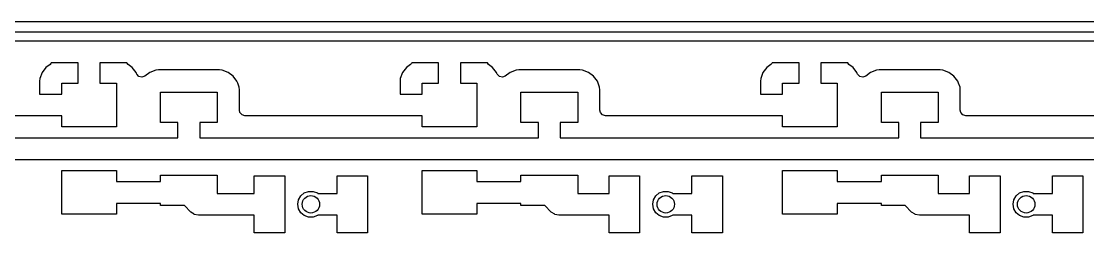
# Model space of a CAD drawing. Extents: x 1.61 to 4.79, y -2.79 to -1.21.
# Drawn here: x 3.129 to 4.09, y -1.396 to -1.205 of the extents above; entities that cross this region are included whole.
import ezdxf

# ---------------------------------------------------------------- set-up
doc = ezdxf.new("R2010")
doc.units = 0
doc.header["$MEASUREMENT"] = 0
doc.layers.add('BLACK', color=7, linetype='CONTINUOUS')

msp = doc.modelspace()

# ---------------------------------------------------------------- linework, layer by layer
at = {"layer": 'BLACK', "linetype": 'CONTINUOUS'}
for p, q in [((1.61, -1.20508), (4.79, -1.20508)), ((4.78508, -1.21492), (1.61492, -1.21492)), ((2.865, -1.2228), (3.19, -1.2228)), ((3.19, -1.2228), (3.515, -1.2228)), ((3.515, -1.2228), (3.84, -1.2228)), ((3.84, -1.2228), (4.165, -1.2228)), ((3.15111, -1.24666), (3.14766, -1.25126)), ((3.15483, -1.24387), (3.15111, -1.24666)), ((3.1556, -1.24315), (3.15483, -1.24387)), ((3.15591, -1.24248), (3.1556, -1.24315)), ((3.18016, -1.24248), (3.15591, -1.24248)), ((3.18016, -1.26094), (3.18016, -1.24248)), ((3.22413, -1.24248), (3.19984, -1.24248)), ((3.19984, -1.24248), (3.19984, -1.26094)), ((3.22517, -1.24387), (3.22413, -1.24248)), ((3.22889, -1.24666), (3.22517, -1.24387)), ((3.23234, -1.25126), (3.22889, -1.24666)), ((3.25011, -1.24906), (3.24472, -1.25107)), ((3.25249, -1.2488), (3.25011, -1.24906)), ((3.25011, -1.24906), (3.25011, -1.24906)), ((3.30751, -1.2488), (3.25249, -1.2488)), ((3.25249, -1.2488), (3.25249, -1.2488)), ((3.30989, -1.24906), (3.30751, -1.2488)), ((3.30751, -1.2488), (3.30751, -1.2488)), ((3.31528, -1.25107), (3.30989, -1.24906)), ((3.30989, -1.24906), (3.30989, -1.24906)), ((3.47611, -1.24666), (3.47266, -1.25126)), ((3.47983, -1.24387), (3.47611, -1.24666)), ((3.4806, -1.24315), (3.47983, -1.24387)), ((3.48091, -1.24248), (3.4806, -1.24315)), ((3.50516, -1.24248), (3.48091, -1.24248)), ((3.50516, -1.26094), (3.50516, -1.24248)), ((3.54913, -1.24248), (3.52484, -1.24248)), ((3.52484, -1.24248), (3.52484, -1.26094)), ((3.55017, -1.24387), (3.54913, -1.24248)), ((3.55389, -1.24666), (3.55017, -1.24387)), ((3.55734, -1.25126), (3.55389, -1.24666)), ((3.57511, -1.24906), (3.56972, -1.25107)), ((3.57749, -1.2488), (3.57511, -1.24906)), ((3.57511, -1.24906), (3.57511, -1.24906)), ((3.63251, -1.2488), (3.57749, -1.2488)), ((3.57749, -1.2488), (3.57749, -1.2488)), ((3.63489, -1.24906), (3.63251, -1.2488)), ((3.63251, -1.2488), (3.63251, -1.2488)), ((3.64028, -1.25107), (3.63489, -1.24906)), ((3.63489, -1.24906), (3.63489, -1.24906)), ((3.80111, -1.24666), (3.79766, -1.25126)), ((3.80483, -1.24387), (3.80111, -1.24666)), ((3.8056, -1.24315), (3.80483, -1.24387)), ((3.80591, -1.24248), (3.8056, -1.24315)), ((3.83016, -1.24248), (3.80591, -1.24248)), ((3.83016, -1.26094), (3.83016, -1.24248)), ((3.87413, -1.24248), (3.84984, -1.24248)), ((3.84984, -1.24248), (3.84984, -1.26094)), ((3.87517, -1.24387), (3.87413, -1.24248)), ((3.87889, -1.24666), (3.87517, -1.24387)), ((3.88234, -1.25126), (3.87889, -1.24666)), ((3.90011, -1.24906), (3.89472, -1.25107)), ((3.90249, -1.2488), (3.90011, -1.24906)), ((3.90011, -1.24906), (3.90011, -1.24906)), ((3.95751, -1.2488), (3.90249, -1.2488)), ((3.90249, -1.2488), (3.90249, -1.2488)), ((3.95989, -1.24906), (3.95751, -1.2488)), ((3.95751, -1.2488), (3.95751, -1.2488)), ((3.96528, -1.25107), (3.95989, -1.24906)), ((3.95989, -1.24906), (3.95989, -1.24906)), ((3.14565, -1.25665), (3.14539, -1.25903)), ((3.14539, -1.25903), (3.14539, -1.27063)), ((3.14766, -1.25126), (3.14565, -1.25665)), ((3.14766, -1.25126), (3.14766, -1.25126)), ((3.23267, -1.25214), (3.23234, -1.25126)), ((3.23234, -1.25126), (3.23234, -1.25126)), ((3.23296, -1.25279), (3.23267, -1.25214)), ((3.23494, -1.25476), (3.23296, -1.25279)), ((3.23767, -1.25536), (3.23494, -1.25476)), ((3.24029, -1.25438), (3.23767, -1.25536)), ((3.24472, -1.25107), (3.24029, -1.25438)), ((3.24472, -1.25107), (3.24472, -1.25107)), ((3.31989, -1.25452), (3.31528, -1.25107)), ((3.31528, -1.25107), (3.31528, -1.25107)), ((3.32334, -1.25913), (3.31989, -1.25452)), ((3.32401, -1.26093), (3.32334, -1.25913)), ((3.32334, -1.25913), (3.32334, -1.25913)), ((3.32334, -1.25913), (3.32334, -1.25913)), ((3.47065, -1.25665), (3.47039, -1.25903)), ((3.47039, -1.25903), (3.47039, -1.27063)), ((3.47266, -1.25126), (3.47065, -1.25665)), ((3.47266, -1.25126), (3.47266, -1.25126)), ((3.55767, -1.25214), (3.55734, -1.25126)), ((3.55734, -1.25126), (3.55734, -1.25126)), ((3.55796, -1.25279), (3.55767, -1.25214)), ((3.55994, -1.25476), (3.55796, -1.25279)), ((3.56267, -1.25536), (3.55994, -1.25476)), ((3.56529, -1.25438), (3.56267, -1.25536)), ((3.56972, -1.25107), (3.56529, -1.25438)), ((3.56972, -1.25107), (3.56972, -1.25107)), ((3.64489, -1.25452), (3.64028, -1.25107)), ((3.64028, -1.25107), (3.64028, -1.25107)), ((3.64834, -1.25913), (3.64489, -1.25452)), ((3.64901, -1.26093), (3.64834, -1.25913)), ((3.64834, -1.25913), (3.64834, -1.25913)), ((3.64834, -1.25913), (3.64834, -1.25913)), ((3.79565, -1.25665), (3.79539, -1.25903)), ((3.79539, -1.25903), (3.79539, -1.27063)), ((3.79766, -1.25126), (3.79565, -1.25665)), ((3.79766, -1.25126), (3.79766, -1.25126)), ((3.88267, -1.25214), (3.88234, -1.25126)), ((3.88234, -1.25126), (3.88234, -1.25126)), ((3.88296, -1.25279), (3.88267, -1.25214)), ((3.88494, -1.25476), (3.88296, -1.25279)), ((3.88767, -1.25536), (3.88494, -1.25476)), ((3.89029, -1.25438), (3.88767, -1.25536)), ((3.89472, -1.25107), (3.89029, -1.25438)), ((3.89472, -1.25107), (3.89472, -1.25107)), ((3.96989, -1.25452), (3.96528, -1.25107)), ((3.96528, -1.25107), (3.96528, -1.25107)), ((3.97334, -1.25913), (3.96989, -1.25452)), ((3.97401, -1.26093), (3.97334, -1.25913)), ((3.97334, -1.25913), (3.97334, -1.25913)), ((3.97334, -1.25913), (3.97334, -1.25913)), ((3.16539, -1.27063), (3.16539, -1.26094)), ((3.16539, -1.26094), (3.18016, -1.26094)), ((3.19984, -1.26094), (3.21461, -1.26094)), ((3.21461, -1.26094), (3.21461, -1.30031)), ((3.25441, -1.29638), (3.25441, -1.26882)), ((3.25441, -1.26882), (3.30559, -1.26882)), ((3.30559, -1.26882), (3.30559, -1.29638)), ((3.32535, -1.26452), (3.32401, -1.26093)), ((3.32561, -1.2669), (3.32535, -1.26452)), ((3.32535, -1.26452), (3.32535, -1.26452)), ((3.32561, -1.28518), (3.32561, -1.2669)), ((3.32561, -1.2669), (3.32561, -1.2669)), ((3.49039, -1.27063), (3.49039, -1.26094)), ((3.49039, -1.26094), (3.50516, -1.26094)), ((3.52484, -1.26094), (3.53961, -1.26094)), ((3.53961, -1.26094), (3.53961, -1.30031)), ((3.57941, -1.29638), (3.57941, -1.26882)), ((3.57941, -1.26882), (3.63059, -1.26882)), ((3.63059, -1.26882), (3.63059, -1.29638)), ((3.65035, -1.26452), (3.64901, -1.26093)), ((3.65061, -1.2669), (3.65035, -1.26452)), ((3.65035, -1.26452), (3.65035, -1.26452)), ((3.65061, -1.28518), (3.65061, -1.2669)), ((3.65061, -1.2669), (3.65061, -1.2669)), ((3.81539, -1.27063), (3.81539, -1.26094)), ((3.81539, -1.26094), (3.83016, -1.26094)), ((3.84984, -1.26094), (3.86461, -1.26094)), ((3.86461, -1.26094), (3.86461, -1.30031)), ((3.90441, -1.29638), (3.90441, -1.26882)), ((3.90441, -1.26882), (3.95559, -1.26882)), ((3.95559, -1.26882), (3.95559, -1.29638)), ((3.97535, -1.26452), (3.97401, -1.26093)), ((3.97561, -1.2669), (3.97535, -1.26452)), ((3.97535, -1.26452), (3.97535, -1.26452)), ((3.97561, -1.28518), (3.97561, -1.2669)), ((3.97561, -1.2669), (3.97561, -1.2669)), ((3.14539, -1.27063), (3.16539, -1.27063)), ((3.47039, -1.27063), (3.49039, -1.27063)), ((3.79539, -1.27063), (3.81539, -1.27063)), ((3.32606, -1.28724), (3.32561, -1.28518)), ((3.32789, -1.28935), (3.32606, -1.28724)), ((3.65106, -1.28724), (3.65061, -1.28518)), ((3.65289, -1.28935), (3.65106, -1.28724)), ((3.97606, -1.28724), (3.97561, -1.28518)), ((3.97789, -1.28935), (3.97606, -1.28724)), ((3.16539, -1.29014), (3.00557, -1.29014)), ((3.16539, -1.30031), (3.16539, -1.29014)), ((3.27016, -1.29638), (3.25441, -1.29638)), ((3.27016, -1.31016), (3.27016, -1.29638)), ((3.30559, -1.29638), (3.28984, -1.29638)), ((3.28984, -1.29638), (3.28984, -1.31016)), ((3.33057, -1.29014), (3.32789, -1.28935)), ((3.49039, -1.29014), (3.33057, -1.29014)), ((3.49039, -1.30031), (3.49039, -1.29014)), ((3.59516, -1.29638), (3.57941, -1.29638)), ((3.59516, -1.31016), (3.59516, -1.29638)), ((3.63059, -1.29638), (3.61484, -1.29638)), ((3.61484, -1.29638), (3.61484, -1.31016)), ((3.65557, -1.29014), (3.65289, -1.28935)), ((3.81539, -1.29014), (3.65557, -1.29014)), ((3.81539, -1.30031), (3.81539, -1.29014)), ((3.92016, -1.29638), (3.90441, -1.29638)), ((3.92016, -1.31016), (3.92016, -1.29638)), ((3.95559, -1.29638), (3.93984, -1.29638)), ((3.93984, -1.29638), (3.93984, -1.31016)), ((3.98057, -1.29014), (3.97789, -1.28935)), ((4.14039, -1.29014), (3.98057, -1.29014)), ((3.21461, -1.30031), (3.16539, -1.30031)), ((3.53961, -1.30031), (3.49039, -1.30031)), ((3.86461, -1.30031), (3.81539, -1.30031)), ((2.96484, -1.31016), (3.27016, -1.31016)), ((3.28984, -1.31016), (3.59516, -1.31016)), ((3.61484, -1.31016), (3.92016, -1.31016)), ((3.93984, -1.31016), (4.23592, -1.31016)), ((3.28, -1.32984), (2.955, -1.32984)), ((3.605, -1.32984), (3.28, -1.32984)), ((3.93, -1.32984), (3.605, -1.32984)), ((4.24, -1.32984), (3.93, -1.32984)), ((3.16539, -1.37906), (3.16539, -1.33969)), ((3.16539, -1.33969), (3.21461, -1.33969)), ((3.21461, -1.33969), (3.21461, -1.34953)), ((3.25441, -1.34953), (3.25441, -1.34362)), ((3.25441, -1.34362), (3.30559, -1.34362)), ((3.30559, -1.34362), (3.30559, -1.36016)), ((3.33882, -1.36016), (3.33882, -1.34441)), ((3.33882, -1.34441), (3.36638, -1.34441)), ((3.36638, -1.34441), (3.36638, -1.39559)), ((3.41362, -1.36016), (3.41362, -1.34441)), ((3.41362, -1.34441), (3.44118, -1.34441)), ((3.44118, -1.34441), (3.44118, -1.39559)), ((3.49039, -1.37906), (3.49039, -1.33969)), ((3.49039, -1.33969), (3.53961, -1.33969)), ((3.53961, -1.33969), (3.53961, -1.34953)), ((3.57941, -1.34953), (3.57941, -1.34362)), ((3.57941, -1.34362), (3.63059, -1.34362)), ((3.63059, -1.34362), (3.63059, -1.36016)), ((3.65882, -1.36016), (3.65882, -1.34441)), ((3.65882, -1.34441), (3.68638, -1.34441)), ((3.68638, -1.34441), (3.68638, -1.39559)), ((3.73362, -1.36016), (3.73362, -1.34441)), ((3.73362, -1.34441), (3.76118, -1.34441)), ((3.76118, -1.34441), (3.76118, -1.39559)), ((3.81539, -1.37906), (3.81539, -1.33969)), ((3.81539, -1.33969), (3.86461, -1.33969)), ((3.86461, -1.33969), (3.86461, -1.34953)), ((3.90441, -1.34953), (3.90441, -1.34362)), ((3.90441, -1.34362), (3.95559, -1.34362)), ((3.95559, -1.34362), (3.95559, -1.36016)), ((3.98382, -1.36016), (3.98382, -1.34441)), ((3.98382, -1.34441), (4.01138, -1.34441)), ((4.01138, -1.34441), (4.01138, -1.39559)), ((4.05862, -1.36016), (4.05862, -1.34441)), ((4.05862, -1.34441), (4.08618, -1.34441)), ((4.08618, -1.34441), (4.08618, -1.39559)), ((3.21461, -1.34953), (3.25441, -1.34953)), ((3.53961, -1.34953), (3.57941, -1.34953)), ((3.86461, -1.34953), (3.90441, -1.34953)), ((3.30559, -1.36016), (3.33882, -1.36016)), ((3.3789, -1.36596), (3.38095, -1.36241)), ((3.38095, -1.36241), (3.38409, -1.35977)), ((3.38409, -1.35977), (3.38795, -1.35837)), ((3.38795, -1.35837), (3.39205, -1.35837)), ((3.39205, -1.35837), (3.39591, -1.35977)), ((3.39591, -1.35977), (3.39637, -1.36016)), ((3.39637, -1.36016), (3.41362, -1.36016)), ((3.63059, -1.36016), (3.65882, -1.36016)), ((3.6989, -1.36596), (3.70095, -1.36241)), ((3.70095, -1.36241), (3.70409, -1.35977)), ((3.70409, -1.35977), (3.70795, -1.35837)), ((3.70795, -1.35837), (3.71205, -1.35837)), ((3.71205, -1.35837), (3.71591, -1.35977)), ((3.71591, -1.35977), (3.71637, -1.36016)), ((3.71637, -1.36016), (3.73362, -1.36016)), ((3.95559, -1.36016), (3.98382, -1.36016)), ((4.0239, -1.36596), (4.02595, -1.36241)), ((4.02595, -1.36241), (4.02909, -1.35977)), ((4.02909, -1.35977), (4.03295, -1.35837)), ((4.03295, -1.35837), (4.03705, -1.35837)), ((4.03705, -1.35837), (4.04091, -1.35977)), ((4.04091, -1.35977), (4.04137, -1.36016)), ((4.04137, -1.36016), (4.05862, -1.36016)), ((3.25441, -1.36921), (3.21461, -1.36921)), ((3.21461, -1.36921), (3.21461, -1.37906)), ((3.25441, -1.37118), (3.25441, -1.36921)), ((3.27592, -1.37118), (3.25441, -1.37118)), ((3.2817, -1.37696), (3.27592, -1.37118)), ((3.37819, -1.37), (3.3789, -1.36596)), ((3.3789, -1.37404), (3.37819, -1.37)), ((3.38095, -1.37759), (3.3789, -1.37404)), ((3.57941, -1.36921), (3.53961, -1.36921)), ((3.53961, -1.36921), (3.53961, -1.37906)), ((3.57941, -1.37118), (3.57941, -1.36921)), ((3.60092, -1.37118), (3.57941, -1.37118)), ((3.6067, -1.37696), (3.60092, -1.37118)), ((3.69819, -1.37), (3.6989, -1.36596)), ((3.6989, -1.37404), (3.69819, -1.37)), ((3.70095, -1.37759), (3.6989, -1.37404)), ((3.90441, -1.36921), (3.86461, -1.36921)), ((3.86461, -1.36921), (3.86461, -1.37906)), ((3.90441, -1.37118), (3.90441, -1.36921)), ((3.92592, -1.37118), (3.90441, -1.37118)), ((3.9317, -1.37696), (3.92592, -1.37118)), ((4.02319, -1.37), (4.0239, -1.36596)), ((4.0239, -1.37404), (4.02319, -1.37)), ((4.02595, -1.37759), (4.0239, -1.37404)), ((3.21461, -1.37906), (3.16539, -1.37906)), ((3.28484, -1.37906), (3.2817, -1.37696)), ((3.2817, -1.37696), (3.2817, -1.37696)), ((3.28489, -1.37909), (3.28484, -1.37906)), ((3.28866, -1.37984), (3.28489, -1.37909)), ((3.33882, -1.37984), (3.28866, -1.37984)), ((3.28866, -1.37984), (3.28866, -1.37984)), ((3.33882, -1.39559), (3.33882, -1.37984)), ((3.38409, -1.38023), (3.38095, -1.37759)), ((3.38795, -1.38163), (3.38409, -1.38023)), ((3.39205, -1.38163), (3.38795, -1.38163)), ((3.39591, -1.38023), (3.39205, -1.38163)), ((3.39637, -1.37984), (3.39591, -1.38023)), ((3.41362, -1.37984), (3.39637, -1.37984)), ((3.41362, -1.39559), (3.41362, -1.37984)), ((3.53961, -1.37906), (3.49039, -1.37906)), ((3.60984, -1.37906), (3.6067, -1.37696)), ((3.6067, -1.37696), (3.6067, -1.37696)), ((3.60989, -1.37909), (3.60984, -1.37906)), ((3.61366, -1.37984), (3.60989, -1.37909)), ((3.65882, -1.37984), (3.61366, -1.37984)), ((3.61366, -1.37984), (3.61366, -1.37984)), ((3.65882, -1.39559), (3.65882, -1.37984)), ((3.70409, -1.38023), (3.70095, -1.37759)), ((3.70795, -1.38163), (3.70409, -1.38023)), ((3.71205, -1.38163), (3.70795, -1.38163)), ((3.71591, -1.38023), (3.71205, -1.38163)), ((3.71637, -1.37984), (3.71591, -1.38023)), ((3.73362, -1.37984), (3.71637, -1.37984)), ((3.73362, -1.39559), (3.73362, -1.37984)), ((3.86461, -1.37906), (3.81539, -1.37906)), ((3.93484, -1.37906), (3.9317, -1.37696)), ((3.9317, -1.37696), (3.9317, -1.37696)), ((3.93489, -1.37909), (3.93484, -1.37906)), ((3.93866, -1.37984), (3.93489, -1.37909)), ((3.98382, -1.37984), (3.93866, -1.37984)), ((3.93866, -1.37984), (3.93866, -1.37984)), ((3.98382, -1.39559), (3.98382, -1.37984)), ((4.02909, -1.38023), (4.02595, -1.37759)), ((4.03295, -1.38163), (4.02909, -1.38023)), ((4.03705, -1.38163), (4.03295, -1.38163)), ((4.04091, -1.38023), (4.03705, -1.38163)), ((4.04137, -1.37984), (4.04091, -1.38023)), ((4.05862, -1.37984), (4.04137, -1.37984)), ((4.05862, -1.39559), (4.05862, -1.37984)), ((3.36638, -1.39559), (3.33882, -1.39559)), ((3.44118, -1.39559), (3.41362, -1.39559)), ((3.68638, -1.39559), (3.65882, -1.39559)), ((3.76118, -1.39559), (3.73362, -1.39559)), ((4.01138, -1.39559), (3.98382, -1.39559)), ((4.08618, -1.39559), (4.05862, -1.39559))]:
    msp.add_line(p, q, dxfattribs=at)
at = {"layer": 'BLACK'}
for centre in [(3.39, -1.37), (3.71, -1.37), (4.035, -1.37)]:
    msp.add_circle(centre, 0.00787, dxfattribs=at)

doc.saveas('drawing.dxf')
